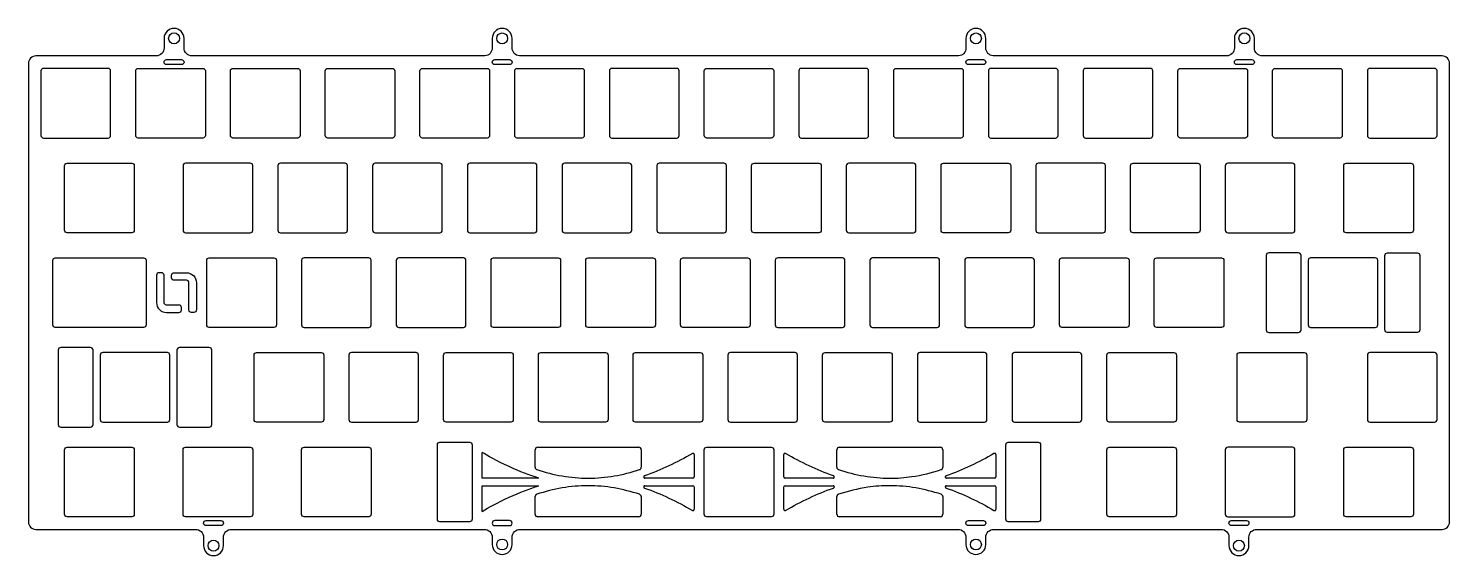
# Model space of a CAD drawing. Header units: millimetres. Extents: x -143 to 143, y -53 to 53.
import ezdxf

# ---------------------------------------------------------------- set-up
doc = ezdxf.new("R2010")
doc.units = ezdxf.units.MM
doc.layers.get('0').update_dxf_attribs({"linetype": 'CONTINUOUS'})

msp = doc.modelspace()

# ---------------------------------------------------------------- linework, layer by layer
for p, q in [((-40.48, -31.34), (-20.16, -31.34)), ((20.17, -31.34), (40.49, -31.34)), ((-51.65, -37.58), (-51.65, -32.39)), ((-40.99, -35.37), (-40.98, -31.84)), ((-19.66, -31.84), (-19.66, -35.38)), ((-9, -32.82), (-9, -37.33)), ((9, -37.33), (9, -32.82)), ((19.67, -35.37), (19.67, -31.84)), ((40.99, -31.84), (40.99, -35.38)), ((51.65, -32.82), (51.65, -37.33)), ((-40.23, -37.58), (-51.65, -37.58)), ((-51.65, -44.27), (-51.65, -39.08)), ((-51.65, -39.08), (-40.23, -39.08)), ((-9.25, -37.58), (-18.92, -37.58)), ((-18.92, -39.08), (-9.25, -39.08)), ((-9, -39.33), (-9, -43.83)), ((9, -43.83), (9, -39.33)), ((18.92, -37.58), (9.25, -37.58)), ((9.25, -39.08), (18.92, -39.08)), ((51.4, -37.58), (41.73, -37.58)), ((41.73, -39.08), (51.4, -39.08)), ((51.65, -39.33), (51.65, -43.83)), ((-40.99, -44.84), (-40.99, -41.28)), ((-19.66, -41.28), (-19.66, -44.84)), ((19.67, -44.84), (19.67, -41.28)), ((40.99, -41.28), (40.99, -44.84)), ((-20.16, -45.34), (-40.49, -45.34)), ((40.49, -45.34), (20.17, -45.34))]:
    msp.add_line(p, q)
for points in [[(51.23, -47.86), (96.92, -47.86, -0.414214), (98.52, -49.46), (98.52, -51.14, 0.999994), (102.52, -51.14), (102.52, -49.46, -0.414214), (104.12, -47.86), (141.37, -47.86, 0.414214), (142.87, -46.36), (142.87, 45.89, 0.414213), (141.37, 47.39), (105.22, 47.39, -0.414214), (103.62, 48.99), (103.62, 50.92, 0.999994), (99.62, 50.92), (99.62, 48.99, -0.414214), (98.02, 47.39), (51.1, 47.39, -0.391377), (49.63, 48.98), (49.63, 50.91, 0.999994), (45.63, 50.91), (45.63, 48.98, -0.391377), (44.15, 47.39), (-44.15, 47.39, -0.391377), (-45.62, 48.98), (-45.62, 50.91, 0.999994), (-49.62, 50.91), (-49.62, 48.98, -0.391377), (-51.1, 47.39), (-109.99, 47.39, -0.414214), (-111.59, 48.99), (-111.59, 50.92, 0.999994), (-115.59, 50.92), (-115.59, 48.99, -0.414214), (-117.19, 47.39), (-141.37, 47.39, 0.414214), (-142.87, 45.89), (-142.87, -46.36, 0.414214), (-141.37, -47.86), (-109.26, -47.86, -0.414214), (-107.66, -49.46), (-107.66, -51.14, 0.999994), (-103.66, -51.14), (-103.66, -49.46, -0.414214), (-102.06, -47.86), (-51.22, -47.86, -0.414214), (-49.62, -49.46), (-49.62, -50.91, 0.999994), (-45.62, -50.91), (-45.62, -49.46, -0.414214), (-44.02, -47.86), (44.03, -47.86, -0.414214), (45.63, -49.46), (45.63, -50.91, 0.999994), (49.63, -50.91), (49.63, -49.46, -0.414214)], [(-115.09, 46.63), (-112.09, 46.63, -1), (-112.09, 45.63), (-115.09, 45.63, -1)], [(-49.12, 46.63), (-46.12, 46.63, -1), (-46.12, 45.63), (-49.12, 45.63, -1)], [(46.13, 46.63), (49.13, 46.63, -1), (49.13, 45.63), (46.13, 45.63, -1)], [(100.12, 46.63), (103.12, 46.63, -1), (103.12, 45.63), (100.12, 45.63, -1)], [(-139.85, 44.86, 0.414214), (-140.35, 44.36), (-140.35, 31.36, 0.414214), (-139.85, 30.86), (-126.85, 30.86, 0.414214), (-126.35, 31.36), (-126.35, 44.36, 0.414214), (-126.85, 44.86)], [(-107.8, 30.86), (-120.8, 30.86, -0.414214), (-121.3, 31.36), (-121.3, 44.36, -0.414214), (-120.8, 44.86), (-107.8, 44.86, -0.414214), (-107.3, 44.36), (-107.3, 31.36, -0.414214)], [(-88.75, 30.86), (-101.75, 30.86, -0.414214), (-102.25, 31.36), (-102.25, 44.36, -0.414214), (-101.75, 44.86), (-88.75, 44.86, -0.414214), (-88.25, 44.36), (-88.25, 31.36, -0.414214)], [(-82.7, 44.86), (-69.7, 44.86, -0.414214), (-69.2, 44.36), (-69.2, 31.36, -0.414214), (-69.7, 30.86), (-82.7, 30.86, -0.414214), (-83.2, 31.36), (-83.2, 44.36, -0.414214)], [(-50.15, 44.36), (-50.15, 31.36, -0.414214), (-50.65, 30.86), (-63.65, 30.86, -0.414214), (-64.15, 31.36), (-64.15, 44.36, -0.414214), (-63.65, 44.86), (-50.65, 44.86, -0.414214)], [(-31.6, 30.86), (-44.6, 30.86, -0.414214), (-45.1, 31.36), (-45.1, 44.36, -0.414214), (-44.6, 44.86), (-31.6, 44.86, -0.414214), (-31.1, 44.36), (-31.1, 31.36, -0.414214)], [(-26.05, 31.36, 0.414214), (-25.55, 30.86), (-12.55, 30.86, 0.414214), (-12.05, 31.36), (-12.05, 44.36, 0.414214), (-12.55, 44.86), (-25.55, 44.86, 0.414214), (-26.05, 44.36)], [(6.5, 30.86), (-6.5, 30.86, -0.414214), (-7, 31.36), (-7, 44.36, -0.414214), (-6.5, 44.86), (6.5, 44.86, -0.414214), (7, 44.36), (7, 31.36, -0.414214)], [(25.55, 30.86, 0.414214), (26.05, 31.36), (26.05, 44.36, 0.414214), (25.55, 44.86), (12.55, 44.86, 0.414214), (12.05, 44.36), (12.05, 31.36, 0.414214), (12.55, 30.86)], [(31.6, 44.86), (44.6, 44.86, -0.414214), (45.1, 44.36), (45.1, 31.36, -0.414214), (44.6, 30.86), (31.6, 30.86, -0.414214), (31.1, 31.36), (31.1, 44.36, -0.414214)], [(50.65, 44.86, 0.414214), (50.15, 44.36), (50.15, 31.36, 0.414214), (50.65, 30.86), (63.65, 30.86, 0.414214), (64.15, 31.36), (64.15, 44.36, 0.414214), (63.65, 44.86)], [(69.7, 44.86, 0.414214), (69.2, 44.36), (69.2, 31.36, 0.414214), (69.7, 30.86), (82.7, 30.86, 0.414214), (83.2, 31.36), (83.2, 44.36, 0.414214), (82.7, 44.86)], [(102.25, 44.36), (102.25, 31.36, -0.414214), (101.75, 30.86), (88.75, 30.86, -0.414214), (88.25, 31.36), (88.25, 44.36, -0.414214), (88.75, 44.86), (101.75, 44.86, -0.414214)], [(120.8, 30.86), (107.8, 30.86, -0.414214), (107.3, 31.36), (107.3, 44.36, -0.414214), (107.8, 44.86), (120.8, 44.86, -0.414214), (121.3, 44.36), (121.3, 31.36, -0.414214)], [(139.85, 30.86, 0.414214), (140.35, 31.36), (140.35, 44.36, 0.414214), (139.85, 44.86), (126.85, 44.86, 0.414214), (126.35, 44.36), (126.35, 31.36, 0.414214), (126.85, 30.86)], [(-135.09, 25.81), (-122.09, 25.81, -0.414214), (-121.59, 25.31), (-121.59, 12.31, -0.414214), (-122.09, 11.81), (-135.09, 11.81, -0.414214), (-135.59, 12.31), (-135.59, 25.31, -0.414214)], [(-97.77, 25.31, 0.414214), (-98.27, 25.81), (-111.27, 25.81, 0.414214), (-111.77, 25.31), (-111.77, 12.31, 0.414214), (-111.27, 11.81), (-98.27, 11.81, 0.414214), (-97.77, 12.31)], [(-92.72, 12.31, 0.414214), (-92.22, 11.81), (-79.22, 11.81, 0.414214), (-78.72, 12.31), (-78.72, 25.31, 0.414214), (-79.22, 25.81), (-92.22, 25.81, 0.414214), (-92.72, 25.31)], [(-59.67, 25.31, 0.414214), (-60.17, 25.81), (-73.17, 25.81, 0.414214), (-73.67, 25.31), (-73.67, 12.31, 0.414214), (-73.17, 11.81), (-60.17, 11.81, 0.414214), (-59.67, 12.31)], [(-41.12, 11.81, 0.414214), (-40.62, 12.31), (-40.62, 25.31, 0.414214), (-41.12, 25.81), (-54.12, 25.81, 0.414214), (-54.62, 25.31), (-54.62, 12.31, 0.414214), (-54.12, 11.81)], [(-35.57, 12.31, 0.414214), (-35.07, 11.81), (-22.07, 11.81, 0.414214), (-21.57, 12.31), (-21.57, 25.31, 0.414214), (-22.07, 25.81), (-35.07, 25.81, 0.414214), (-35.57, 25.31)], [(-2.52, 25.31, 0.414214), (-3.02, 25.81), (-16.02, 25.81, 0.414214), (-16.52, 25.31), (-16.52, 12.31, 0.414214), (-16.02, 11.81), (-3.02, 11.81, 0.414214), (-2.52, 12.31)], [(2.53, 12.31), (2.53, 25.31, -0.414214), (3.03, 25.81), (16.03, 25.81, -0.414214), (16.53, 25.31), (16.53, 12.31, -0.414214), (16.03, 11.81), (3.03, 11.81, -0.414214)], [(35.08, 11.81, 0.414214), (35.58, 12.31), (35.58, 25.31, 0.414214), (35.08, 25.81), (22.08, 25.81, 0.414214), (21.58, 25.31), (21.58, 12.31, 0.414214), (22.08, 11.81)], [(54.63, 25.31), (54.63, 12.31, -0.414214), (54.13, 11.81), (41.13, 11.81, -0.414214), (40.63, 12.31), (40.63, 25.31, -0.414214), (41.13, 25.81), (54.13, 25.81, -0.414214)], [(60.18, 25.81, 0.414214), (59.68, 25.31), (59.68, 12.31, 0.414214), (60.18, 11.81), (73.18, 11.81, 0.414214), (73.68, 12.31), (73.68, 25.31, 0.414214), (73.18, 25.81)], [(79.23, 25.81), (92.23, 25.81, -0.414214), (92.73, 25.31), (92.73, 12.31, -0.414214), (92.23, 11.81), (79.23, 11.81, -0.414214), (78.73, 12.31), (78.73, 25.31, -0.414214)], [(111.28, 11.81, 0.414214), (111.78, 12.31), (111.78, 25.31, 0.414214), (111.28, 25.81), (98.28, 25.81, 0.414214), (97.78, 25.31), (97.78, 12.31, 0.414214), (98.28, 11.81)], [(121.59, 12.31), (121.59, 25.31, -0.414214), (122.09, 25.81), (135.09, 25.81, -0.414214), (135.59, 25.31), (135.59, 12.31, -0.414214), (135.09, 11.81), (122.09, 11.81, -0.414214)], [(-119.21, 6.26), (-119.21, -6.74, -0.414214), (-119.71, -7.24), (-137.47, -7.24, -0.414214), (-137.97, -6.74), (-137.97, 6.26, -0.414214), (-137.47, 6.76), (-119.71, 6.76, -0.414214)], [(-106.51, 6.76), (-93.51, 6.76, -0.414214), (-93.01, 6.26), (-93.01, -6.74, -0.414214), (-93.51, -7.24), (-106.51, -7.24, -0.414214), (-107.01, -6.74), (-107.01, 6.26, -0.414214)], [(-73.96, 6.26, 0.414214), (-74.46, 6.76), (-87.46, 6.76, 0.414214), (-87.96, 6.26), (-87.96, -6.74, 0.414214), (-87.46, -7.24), (-74.46, -7.24, 0.414214), (-73.96, -6.74)], [(-68.91, -6.74, 0.414214), (-68.41, -7.24), (-55.41, -7.24, 0.414214), (-54.91, -6.74), (-54.91, 6.26, 0.414214), (-55.41, 6.76), (-68.41, 6.76, 0.414214), (-68.91, 6.26)], [(-35.86, 6.26), (-35.86, -6.74, -0.414214), (-36.36, -7.24), (-49.36, -7.24, -0.414214), (-49.86, -6.74), (-49.86, 6.26, -0.414214), (-49.36, 6.76), (-36.36, 6.76, -0.414214)], [(-17.31, -7.24), (-30.31, -7.24, -0.414214), (-30.81, -6.74), (-30.81, 6.26, -0.414214), (-30.31, 6.76), (-17.31, 6.76, -0.414214), (-16.81, 6.26), (-16.81, -6.74, -0.414214)], [(1.74, -7.24), (-11.26, -7.24, -0.414214), (-11.76, -6.74), (-11.76, 6.26, -0.414214), (-11.26, 6.76), (1.74, 6.76, -0.414214), (2.24, 6.26), (2.24, -6.74, -0.414214)], [(21.29, 6.26, 0.414214), (20.79, 6.76), (7.79, 6.76, 0.414214), (7.29, 6.26), (7.29, -6.74, 0.414214), (7.79, -7.24), (20.79, -7.24, 0.414214), (21.29, -6.74)], [(40.34, 6.26, 0.414214), (39.84, 6.76), (26.84, 6.76, 0.414214), (26.34, 6.26), (26.34, -6.74, 0.414214), (26.84, -7.24), (39.84, -7.24, 0.414214), (40.34, -6.74)], [(45.39, -6.74, 0.414214), (45.89, -7.24), (58.89, -7.24, 0.414214), (59.39, -6.74), (59.39, 6.26, 0.414214), (58.89, 6.76), (45.89, 6.76, 0.414214), (45.39, 6.26)], [(64.44, -6.74), (64.44, 6.26, -0.414214), (64.94, 6.76), (77.94, 6.76, -0.414214), (78.44, 6.26), (78.44, -6.74, -0.414214), (77.94, -7.24), (64.94, -7.24, -0.414214)], [(83.99, 6.76), (96.99, 6.76, -0.414214), (97.49, 6.26), (97.49, -6.74, -0.414214), (96.99, -7.24), (83.99, -7.24, -0.414214), (83.49, -6.74), (83.49, 6.26, -0.414214)], [(106.51, 7.76, 0.414214), (106.01, 7.26), (106.01, -7.74, 0.414214), (106.51, -8.24), (112.51, -8.24, 0.414214), (113.01, -7.74), (113.01, 7.26, 0.414214), (112.51, 7.76)], [(114.44, -6.74, 0.414214), (114.94, -7.24), (127.94, -7.24, 0.414214), (128.44, -6.74), (128.44, 6.26, 0.414214), (127.94, 6.76), (114.94, 6.76, 0.414214), (114.44, 6.26)], [(136.38, -8.24), (130.38, -8.24, -0.414214), (129.88, -7.74), (129.88, 7.26, -0.414214), (130.38, 7.76), (136.38, 7.76, -0.414214), (136.88, 7.26), (136.88, -7.74, -0.414214)], [(-112.11, -3.24, 0.414214), (-112.61, -2.74), (-115.11, -2.74, -0.414214), (-115.61, -2.24), (-115.61, 3.26, 0.414214), (-116.11, 3.76), (-116.61, 3.76, 0.414214), (-117.11, 3.26), (-117.11, -2.24, 0.414214), (-115.11, -4.24), (-112.61, -4.24, 0.414214), (-112.11, -3.74)], [(-109.11, 1.76), (-109.11, -3.74, -0.414214), (-109.61, -4.24), (-110.11, -4.24, -0.414214), (-110.61, -3.74), (-110.61, 1.76, 0.414214), (-111.11, 2.26), (-113.61, 2.26, -0.414214), (-114.11, 2.76), (-114.11, 3.26, -0.414214), (-113.61, 3.76), (-111.11, 3.76, -0.414214)], [(-129.88, -11.79, 0.414214), (-130.38, -11.29), (-136.38, -11.29, 0.414214), (-136.88, -11.79), (-136.88, -26.79, 0.414214), (-136.38, -27.29), (-130.38, -27.29, 0.414214), (-129.88, -26.79)], [(-106.01, -11.79, 0.414214), (-106.51, -11.29), (-112.51, -11.29, 0.414214), (-113.01, -11.79), (-113.01, -26.79, 0.414214), (-112.51, -27.29), (-106.51, -27.29, 0.414214), (-106.01, -26.79)], [(-128.44, -25.79, 0.414214), (-127.94, -26.29), (-114.94, -26.29, 0.414214), (-114.44, -25.79), (-114.44, -12.79, 0.414214), (-114.94, -12.29), (-127.94, -12.29, 0.414214), (-128.44, -12.79)], [(-83.99, -26.29), (-96.99, -26.29, -0.414214), (-97.49, -25.79), (-97.49, -12.79, -0.414214), (-96.99, -12.29), (-83.99, -12.29, -0.414214), (-83.49, -12.79), (-83.49, -25.79, -0.414214)], [(-77.94, -12.29, 0.414214), (-78.44, -12.79), (-78.44, -25.79, 0.414214), (-77.94, -26.29), (-64.94, -26.29, 0.414214), (-64.44, -25.79), (-64.44, -12.79, 0.414214), (-64.94, -12.29)], [(-45.89, -26.29), (-58.89, -26.29, -0.414214), (-59.39, -25.79), (-59.39, -12.79, -0.414214), (-58.89, -12.29), (-45.89, -12.29, -0.414214), (-45.39, -12.79), (-45.39, -25.79, -0.414214)], [(-39.84, -12.29), (-26.84, -12.29, -0.414214), (-26.34, -12.79), (-26.34, -25.79, -0.414214), (-26.84, -26.29), (-39.84, -26.29, -0.414214), (-40.34, -25.79), (-40.34, -12.79, -0.414214)], [(-7.79, -26.29), (-20.79, -26.29, -0.414214), (-21.29, -25.79), (-21.29, -12.79, -0.414214), (-20.79, -12.29), (-7.79, -12.29, -0.414214), (-7.29, -12.79), (-7.29, -25.79, -0.414214)], [(11.26, -26.29, 0.414214), (11.76, -25.79), (11.76, -12.79, 0.414214), (11.26, -12.29), (-1.74, -12.29, 0.414214), (-2.24, -12.79), (-2.24, -25.79, 0.414214), (-1.74, -26.29)], [(30.81, -12.79), (30.81, -25.79, -0.414214), (30.31, -26.29), (17.31, -26.29, -0.414214), (16.81, -25.79), (16.81, -12.79, -0.414214), (17.31, -12.29), (30.31, -12.29, -0.414214)], [(49.36, -26.29, 0.414214), (49.86, -25.79), (49.86, -12.79, 0.414214), (49.36, -12.29), (36.36, -12.29, 0.414214), (35.86, -12.79), (35.86, -25.79, 0.414214), (36.36, -26.29)], [(54.91, -25.79, 0.414214), (55.41, -26.29), (68.41, -26.29, 0.414214), (68.91, -25.79), (68.91, -12.79, 0.414214), (68.41, -12.29), (55.41, -12.29, 0.414214), (54.91, -12.79)], [(73.96, -25.79), (73.96, -12.79, -0.414214), (74.46, -12.29), (87.46, -12.29, -0.414214), (87.96, -12.79), (87.96, -25.79, -0.414214), (87.46, -26.29), (74.46, -26.29, -0.414214)], [(114.16, -12.79), (114.16, -25.79, -0.414214), (113.66, -26.29), (100.66, -26.29, -0.414214), (100.16, -25.79), (100.16, -12.79, -0.414214), (100.66, -12.29), (113.66, -12.29, -0.414214)], [(126.35, -25.79, 0.414214), (126.85, -26.29), (139.85, -26.29, 0.414214), (140.35, -25.79), (140.35, -12.79, 0.414214), (139.85, -12.29), (126.85, -12.29, 0.414214), (126.35, -12.79)], [(-122.09, -45.34), (-135.09, -45.34, -0.414214), (-135.59, -44.84), (-135.59, -31.84, -0.414214), (-135.09, -31.34), (-122.09, -31.34, -0.414214), (-121.59, -31.84), (-121.59, -44.84, -0.414214)], [(-98.27, -45.34), (-111.27, -45.34, -0.414214), (-111.77, -44.84), (-111.77, -31.84, -0.414214), (-111.27, -31.34), (-98.27, -31.34, -0.414214), (-97.77, -31.84), (-97.77, -44.84, -0.414214)], [(-87.96, -44.84), (-87.96, -31.84, -0.414214), (-87.46, -31.34), (-74.46, -31.34, -0.414214), (-73.96, -31.84), (-73.96, -44.84, -0.414214), (-74.46, -45.34), (-87.46, -45.34, -0.414214)], [(-53.65, -30.84), (-53.65, -45.84, -0.414214), (-54.15, -46.34), (-60.15, -46.34, -0.414214), (-60.65, -45.84), (-60.65, -30.84, -0.414214), (-60.15, -30.34), (-54.15, -30.34, -0.414214)], [(-6.5, -31.34), (6.5, -31.34, -0.414214), (7, -31.84), (7, -44.84, -0.414214), (6.5, -45.34), (-6.5, -45.34, -0.414214), (-7, -44.84), (-7, -31.84, -0.414214)], [(60.15, -46.34), (54.15, -46.34, -0.414214), (53.65, -45.84), (53.65, -30.84, -0.414214), (54.15, -30.34), (60.15, -30.34, -0.414214), (60.65, -30.84), (60.65, -45.84, -0.414214)], [(73.96, -44.84), (73.96, -31.84, -0.414214), (74.46, -31.34), (87.46, -31.34, -0.414214), (87.96, -31.84), (87.96, -44.84, -0.414214), (87.46, -45.34), (74.46, -45.34, -0.414214)], [(98.28, -31.34, 0.414214), (97.78, -31.84), (97.78, -44.84, 0.414214), (98.28, -45.34), (111.28, -45.34, 0.414214), (111.78, -44.84), (111.78, -31.84, 0.414214), (111.28, -31.34)], [(135.59, -31.84), (135.59, -44.84, -0.414214), (135.09, -45.34), (122.09, -45.34, -0.414214), (121.59, -44.84), (121.59, -31.84, -0.414214), (122.09, -31.34), (135.09, -31.34, -0.414214)], [(-107.16, -46.1), (-104.16, -46.1, -1), (-104.16, -47.1), (-107.16, -47.1, -1)], [(-49.12, -46.1, 1), (-49.12, -47.1), (-46.12, -47.1, 1), (-46.12, -46.1)], [(46.13, -46.1), (49.13, -46.1, -1), (49.13, -47.1), (46.13, -47.1, -1)], [(99.02, -46.1), (102.02, -46.1, -1), (102.02, -47.1), (99.02, -47.1, -1)]]:
    msp.add_lwpolyline(points, format="xyb", close=True)
for centre in [(-113.59, 50.92), (-47.62, 50.91), (47.63, 50.91), (101.62, 50.92), (-105.66, -51.14), (-47.62, -50.91), (47.63, -50.91), (100.52, -51.14)]:
    msp.add_circle(centre, 1.1)
for centre, radius, start, end in [((-40.48, -31.84), 0.5, 90, 179.9883), ((-20.16, -31.84), 0.5, 0, 90), ((20.17, -31.84), 0.5, 90, 180), ((40.49, -31.84), 0.5, 0, 90), ((-9.25, -37.33), 0.25, -90, 0), ((-9.25, -39.33), 0.25, 0, 90), ((9.25, -37.33), 0.25, 180, 270), ((9.25, -39.33), 0.25, 90, 180), ((51.4, -37.33), 0.25, -90, 0), ((51.4, -39.33), 0.25, 0, 90), ((-40.49, -44.84), 0.5, 179.9883, 270), ((-20.16, -44.84), 0.5, -90, 0), ((20.17, -44.84), 0.5, 180, 270), ((40.49, -44.84), 0.5, -90, 0)]:
    msp.add_arc(centre, radius, start, end)
for points, knots in [([(-40.23, -37.58), (-42.22, -36.9), (-43.92, -36.32), (-48.74, -34.09), (-50.65, -32.97), (-51.65, -32.39)], [-0.670571, -0.670571, -0.670571, -0.670571, -0.3478489, -0.3478489, 0, 0, 0, 0]), ([(-9.38, -32.61), (-10.9, -33.5), (-12.47, -34.34), (-15.68, -35.84), (-17.32, -36.52), (-19, -37.09)], [-1.061849, -1.061849, -1.061849, -1.061849, -0.53087, -0.53087, 0, 0, 0, 0]), ([(-9, -32.82), (-9, -32.8), (-9, -32.78), (-9.02, -32.74), (-9.02, -32.72), (-9.05, -32.67), (-9.07, -32.64), (-9.13, -32.6), (-9.16, -32.59), (-9.22, -32.57), (-9.25, -32.57), (-9.32, -32.58), (-9.35, -32.59), (-9.38, -32.61)], [-0.05266216, -0.05266216, -0.05266216, -0.05266216, -0.04587201, -0.04587201, -0.03907475, -0.03907475, -0.02929378, -0.02929378, -0.0195133, -0.0195133, -0.0097514, -0.0097514, 0, 0, 0, 0]), ([(9.38, -32.61), (9.36, -32.6), (9.34, -32.59), (9.29, -32.58), (9.27, -32.57), (9.21, -32.58), (9.18, -32.58), (9.12, -32.61), (9.09, -32.63), (9.05, -32.67), (9.03, -32.7), (9.01, -32.76), (9, -32.79), (9, -32.82)], [-0.05266216, -0.05266216, -0.05266216, -0.05266216, -0.04587201, -0.04587201, -0.03907475, -0.03907475, -0.02929378, -0.02929378, -0.0195133, -0.0195133, -0.0097514, -0.0097514, 0, 0, 0, 0]), ([(19, -37.09), (17.32, -36.52), (15.68, -35.84), (12.47, -34.34), (10.9, -33.5), (9.38, -32.61)], [-1.061565, -1.061565, -1.061565, -1.061565, -0.530838, -0.530838, 0, 0, 0, 0]), ([(51.27, -32.61), (49.75, -33.5), (48.18, -34.34), (44.97, -35.84), (43.33, -36.52), (41.65, -37.09)], [-1.061849, -1.061849, -1.061849, -1.061849, -0.53087, -0.53087, 0, 0, 0, 0]), ([(51.65, -32.82), (51.65, -32.8), (51.65, -32.78), (51.63, -32.74), (51.63, -32.72), (51.6, -32.67), (51.58, -32.64), (51.52, -32.6), (51.49, -32.59), (51.43, -32.57), (51.4, -32.57), (51.33, -32.58), (51.3, -32.59), (51.27, -32.61)], [-0.05266216, -0.05266216, -0.05266216, -0.05266216, -0.04587201, -0.04587201, -0.03907475, -0.03907475, -0.02929378, -0.02929378, -0.0195133, -0.0195133, -0.0097514, -0.0097514, 0, 0, 0, 0]), ([(-40.99, -35.37), (-40.99, -35.41), (-40.98, -35.45), (-40.96, -35.53), (-40.95, -35.57), (-40.9, -35.66), (-40.86, -35.71), (-40.76, -35.79), (-40.7, -35.83), (-40.64, -35.85)], [-0.06297052, -0.06297052, -0.06297052, -0.06297052, -0.05095619, -0.05095619, -0.03894187, -0.03894187, -0.01947034, -0.01947034, 0, 0, 0, 0]), ([(-40.64, -35.85), (-38.98, -36.39), (-37.28, -36.82), (-33.82, -37.41), (-32.08, -37.57), (-30.33, -37.58)], [-1.051865, -1.051865, -1.051865, -1.051865, -0.526776, -0.526776, 0, 0, 0, 0]), ([(-30.33, -37.58), (-28.55, -37.58), (-26.81, -37.42), (-23.36, -36.82), (-21.67, -36.39), (-20.01, -35.85)], [-1.04947, -1.04947, -1.04947, -1.04947, -0.523852, -0.523852, 0, 0, 0, 0]), ([(-20.01, -35.85), (-19.97, -35.84), (-19.93, -35.82), (-19.87, -35.78), (-19.83, -35.75), (-19.76, -35.68), (-19.72, -35.62), (-19.68, -35.5), (-19.66, -35.44), (-19.66, -35.38)], [-0.06295727, -0.06295727, -0.06295727, -0.06295727, -0.05094956, -0.05094956, -0.03894187, -0.03894187, -0.01947034, -0.01947034, 0, 0, 0, 0]), ([(-19, -37.09), (-19.02, -37.1), (-19.03, -37.11), (-19.07, -37.13), (-19.08, -37.14), (-19.12, -37.18), (-19.14, -37.2), (-19.16, -37.27), (-19.17, -37.3), (-19.17, -37.36), (-19.16, -37.4), (-19.13, -37.45), (-19.11, -37.48), (-19.07, -37.53), (-19.04, -37.55), (-18.98, -37.57), (-18.95, -37.58), (-18.92, -37.58)], [-0.07053265, -0.07053265, -0.07053265, -0.07053265, -0.06456282, -0.06456282, -0.05858647, -0.05858647, -0.04881567, -0.04881567, -0.03904561, -0.03904561, -0.02927631, -0.02927631, -0.01950776, -0.01950776, -0.00975409, -0.00975409, 0, 0, 0, 0]), ([(18.92, -37.58), (18.94, -37.58), (18.96, -37.57), (18.99, -37.57), (19.01, -37.56), (19.06, -37.53), (19.09, -37.51), (19.13, -37.46), (19.14, -37.44), (19.16, -37.37), (19.17, -37.34), (19.16, -37.28), (19.15, -37.24), (19.12, -37.19), (19.1, -37.16), (19.06, -37.12), (19.03, -37.1), (19, -37.09)], [-0.07053265, -0.07053265, -0.07053265, -0.07053265, -0.06456282, -0.06456282, -0.05858647, -0.05858647, -0.04881567, -0.04881567, -0.03904561, -0.03904561, -0.02927631, -0.02927631, -0.01950776, -0.01950776, -0.00975409, -0.00975409, 0, 0, 0, 0]), ([(19.67, -35.37), (19.67, -35.41), (19.67, -35.45), (19.69, -35.53), (19.7, -35.57), (19.75, -35.66), (19.79, -35.71), (19.89, -35.79), (19.95, -35.83), (20.01, -35.85)], [-0.06296178, -0.06296178, -0.06296178, -0.06296178, -0.05095182, -0.05095182, -0.03894187, -0.03894187, -0.01947034, -0.01947034, 0, 0, 0, 0]), ([(20.01, -35.85), (21.68, -36.39), (23.38, -36.82), (26.83, -37.42), (28.57, -37.57), (30.32, -37.58)], [-1.051744, -1.051744, -1.051744, -1.051744, -0.526096, -0.526096, 0, 0, 0, 0]), ([(30.32, -37.58), (31.82, -37.58), (33.3, -37.47), (36.76, -36.96), (38.73, -36.48), (40.64, -35.85)], [-1.049912, -1.049912, -1.049912, -1.049912, -0.604833, -0.604833, 0, 0, 0, 0]), ([(40.64, -35.85), (40.68, -35.84), (40.72, -35.82), (40.78, -35.78), (40.82, -35.75), (40.89, -35.68), (40.93, -35.62), (40.97, -35.5), (40.99, -35.44), (40.99, -35.38)], [-0.06295721, -0.06295721, -0.06295721, -0.06295721, -0.05094954, -0.05094954, -0.03894187, -0.03894187, -0.01947034, -0.01947034, 0, 0, 0, 0]), ([(41.65, -37.09), (41.63, -37.1), (41.62, -37.11), (41.58, -37.13), (41.57, -37.14), (41.53, -37.18), (41.51, -37.2), (41.49, -37.27), (41.48, -37.3), (41.48, -37.36), (41.49, -37.4), (41.52, -37.45), (41.54, -37.48), (41.58, -37.53), (41.61, -37.55), (41.67, -37.57), (41.7, -37.58), (41.73, -37.58)], [-0.07053265, -0.07053265, -0.07053265, -0.07053265, -0.06456282, -0.06456282, -0.05858647, -0.05858647, -0.04881567, -0.04881567, -0.03904561, -0.03904561, -0.02927631, -0.02927631, -0.01950776, -0.01950776, -0.00975409, -0.00975409, 0, 0, 0, 0]), ([(-51.65, -44.27), (-50.21, -43.42), (-48.68, -42.53), (-43.92, -40.34), (-42.22, -39.76), (-40.23, -39.08)], [-1.293257, -1.293257, -1.293257, -1.293257, -0.630276, -0.630276, 0, 0, 0, 0]), ([(-30.33, -39.08), (-32.1, -39.08), (-33.84, -39.23), (-37.28, -39.83), (-38.98, -40.26), (-40.64, -40.8)], [-1.049363, -1.049363, -1.049363, -1.049363, -0.523805, -0.523805, 0, 0, 0, 0]), ([(-20.01, -40.81), (-21.67, -40.27), (-23.37, -39.83), (-26.83, -39.24), (-28.57, -39.08), (-30.33, -39.08)], [-1.052104, -1.052104, -1.052104, -1.052104, -0.526887, -0.526887, 0, 0, 0, 0]), ([(-18.92, -39.08), (-18.94, -39.08), (-18.96, -39.08), (-18.99, -39.09), (-19.01, -39.1), (-19.06, -39.12), (-19.09, -39.14), (-19.13, -39.19), (-19.14, -39.22), (-19.16, -39.28), (-19.17, -39.31), (-19.16, -39.38), (-19.15, -39.41), (-19.12, -39.47), (-19.1, -39.49), (-19.06, -39.54), (-19.03, -39.55), (-19, -39.56)], [-0.07053265, -0.07053265, -0.07053265, -0.07053265, -0.06456282, -0.06456282, -0.05858647, -0.05858647, -0.04881567, -0.04881567, -0.03904561, -0.03904561, -0.02927631, -0.02927631, -0.01950776, -0.01950776, -0.00975409, -0.00975409, 0, 0, 0, 0]), ([(-19, -39.56), (-17.32, -40.13), (-15.68, -40.81), (-12.47, -42.32), (-10.9, -43.15), (-9.38, -44.04)], [-1.061565, -1.061565, -1.061565, -1.061565, -0.530838, -0.530838, 0, 0, 0, 0]), ([(9.38, -44.04), (10.9, -43.15), (12.47, -42.32), (15.68, -40.81), (17.32, -40.13), (19, -39.56)], [-1.061849, -1.061849, -1.061849, -1.061849, -0.53087, -0.53087, 0, 0, 0, 0]), ([(19, -39.56), (19.02, -39.56), (19.03, -39.55), (19.07, -39.53), (19.08, -39.51), (19.12, -39.48), (19.14, -39.45), (19.16, -39.39), (19.17, -39.36), (19.17, -39.29), (19.16, -39.26), (19.13, -39.2), (19.11, -39.17), (19.07, -39.13), (19.04, -39.11), (18.98, -39.08), (18.95, -39.08), (18.92, -39.08)], [-0.07053265, -0.07053265, -0.07053265, -0.07053265, -0.06456282, -0.06456282, -0.05858647, -0.05858647, -0.04881567, -0.04881567, -0.03904561, -0.03904561, -0.02927631, -0.02927631, -0.01950776, -0.01950776, -0.00975409, -0.00975409, 0, 0, 0, 0]), ([(30.32, -39.08), (28.83, -39.08), (27.35, -39.19), (23.89, -39.7), (21.93, -40.18), (20.01, -40.8)], [-1.049552, -1.049552, -1.049552, -1.049552, -0.604609, -0.604609, 0, 0, 0, 0]), ([(40.64, -40.81), (38.98, -40.27), (37.28, -39.83), (33.82, -39.24), (32.08, -39.08), (30.32, -39.08)], [-1.052106, -1.052106, -1.052106, -1.052106, -0.526276, -0.526276, 0, 0, 0, 0]), ([(41.73, -39.08), (41.71, -39.08), (41.69, -39.08), (41.66, -39.09), (41.64, -39.1), (41.59, -39.12), (41.56, -39.14), (41.52, -39.19), (41.51, -39.22), (41.49, -39.28), (41.48, -39.31), (41.49, -39.38), (41.5, -39.41), (41.53, -39.47), (41.55, -39.49), (41.59, -39.54), (41.62, -39.55), (41.65, -39.56)], [-0.07053265, -0.07053265, -0.07053265, -0.07053265, -0.06456282, -0.06456282, -0.05858647, -0.05858647, -0.04881567, -0.04881567, -0.03904561, -0.03904561, -0.02927631, -0.02927631, -0.01950776, -0.01950776, -0.00975409, -0.00975409, 0, 0, 0, 0]), ([(41.65, -39.56), (43.33, -40.13), (44.97, -40.81), (48.18, -42.32), (49.75, -43.15), (51.27, -44.04)], [-1.061565, -1.061565, -1.061565, -1.061565, -0.530838, -0.530838, 0, 0, 0, 0]), ([(-40.64, -40.8), (-40.68, -40.81), (-40.72, -40.83), (-40.78, -40.87), (-40.81, -40.9), (-40.89, -40.97), (-40.92, -41.03), (-40.97, -41.15), (-40.99, -41.21), (-40.99, -41.28)], [-0.06294845, -0.06294845, -0.06294845, -0.06294845, -0.05094516, -0.05094516, -0.03894187, -0.03894187, -0.01947034, -0.01947034, 0, 0, 0, 0]), ([(-19.66, -41.28), (-19.66, -41.24), (-19.67, -41.2), (-19.69, -41.13), (-19.7, -41.09), (-19.75, -41), (-19.79, -40.94), (-19.89, -40.86), (-19.95, -40.83), (-20.01, -40.81)], [-0.06295735, -0.06295735, -0.06295735, -0.06295735, -0.05094961, -0.05094961, -0.03894187, -0.03894187, -0.01947034, -0.01947034, 0, 0, 0, 0]), ([(20.01, -40.8), (19.97, -40.81), (19.94, -40.83), (19.87, -40.87), (19.84, -40.9), (19.76, -40.97), (19.73, -41.03), (19.68, -41.15), (19.67, -41.21), (19.67, -41.28)], [-0.06296169, -0.06296169, -0.06296169, -0.06296169, -0.05095177, -0.05095177, -0.03894187, -0.03894187, -0.01947034, -0.01947034, 0, 0, 0, 0]), ([(40.99, -41.28), (40.99, -41.24), (40.98, -41.2), (40.96, -41.13), (40.95, -41.09), (40.9, -41), (40.86, -40.94), (40.76, -40.86), (40.7, -40.83), (40.64, -40.81)], [-0.06295729, -0.06295729, -0.06295729, -0.06295729, -0.05094958, -0.05094958, -0.03894187, -0.03894187, -0.01947034, -0.01947034, 0, 0, 0, 0]), ([(-9.38, -44.04), (-9.36, -44.06), (-9.34, -44.06), (-9.29, -44.08), (-9.27, -44.08), (-9.21, -44.08), (-9.18, -44.07), (-9.12, -44.05), (-9.09, -44.03), (-9.05, -43.98), (-9.03, -43.95), (-9.01, -43.89), (-9, -43.86), (-9, -43.83)], [-0.05266216, -0.05266216, -0.05266216, -0.05266216, -0.04587201, -0.04587201, -0.03907475, -0.03907475, -0.02929378, -0.02929378, -0.0195133, -0.0195133, -0.0097514, -0.0097514, 0, 0, 0, 0]), ([(9, -43.83), (9, -43.85), (9, -43.87), (9.02, -43.92), (9.02, -43.94), (9.05, -43.99), (9.07, -44.01), (9.13, -44.05), (9.16, -44.06), (9.22, -44.08), (9.25, -44.08), (9.32, -44.07), (9.35, -44.06), (9.38, -44.04)], [-0.05266216, -0.05266216, -0.05266216, -0.05266216, -0.04587201, -0.04587201, -0.03907475, -0.03907475, -0.02929378, -0.02929378, -0.0195133, -0.0195133, -0.0097514, -0.0097514, 0, 0, 0, 0]), ([(51.27, -44.04), (51.29, -44.06), (51.31, -44.06), (51.36, -44.08), (51.38, -44.08), (51.44, -44.08), (51.47, -44.07), (51.53, -44.05), (51.56, -44.03), (51.6, -43.98), (51.62, -43.95), (51.64, -43.89), (51.65, -43.86), (51.65, -43.83)], [-0.05266216, -0.05266216, -0.05266216, -0.05266216, -0.04587201, -0.04587201, -0.03907475, -0.03907475, -0.02929378, -0.02929378, -0.0195133, -0.0195133, -0.0097514, -0.0097514, 0, 0, 0, 0])]:
    msp.add_open_spline(points, degree=3, knots=knots)

doc.saveas('drawing.dxf')
